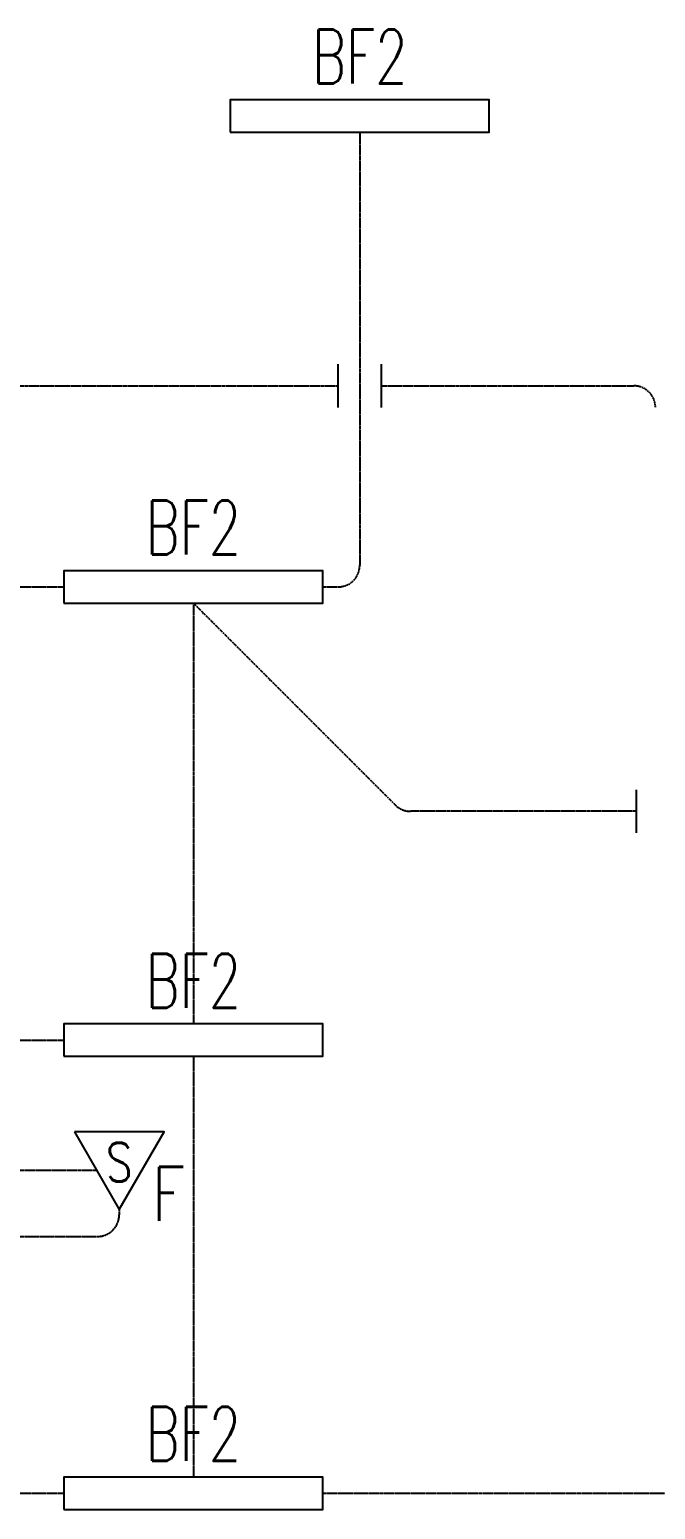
# Model space of a CAD drawing. Header units: millimetres. Extents: x 3999 to 176614, y 1464 to 57550.
# Drawn here: x 118784 to 121683, y 21460 to 28317 of the extents above; entities that cross this region are included whole.
import ezdxf
from ezdxf.enums import TextEntityAlignment as Align

# ---------------------------------------------------------------- set-up
doc = ezdxf.new("R2010")
doc.units = ezdxf.units.MM
doc.header["$LTSCALE"] = 0.2
doc.linetypes.add('CENTER', pattern=[50.8, 31.75, -6.35, 6.35, -6.35])
for name, color, linetype in [('1_シンボル', 2, 'Continuous'), ('1_文字', 3, 'Continuous'), ('1_配線_1', 1, 'Continuous'), ('1_配線_4', 1, 'CENTER')]:
    doc.layers.add(name, color=color, linetype=linetype)
doc.layers.add('kakure', color=170, linetype='Continuous', plot=False)
doc.styles.get("Standard").update_dxf_attribs({"font": 'simplex.shx', "width": 0.8, "bigfont": 'extfont2.shx'})

# ---------------------------------------------------------------- blocks, each defined once
blk = doc.blocks.new('L-40WX1B')
at = {"color": 0, "linetype": 'ByBlock'}
blk.add_lwpolyline([(-600, -75), (600, -75), (600, 75), (-600, 75)], close=True, dxfattribs=at)
blk = doc.blocks.new('BF2')
at = {"layer": '1_シンボル', "linetype": 'Continuous', "lineweight": -3}
blk.add_blockref('L-40WX1B', (0, 0), dxfattribs=at)
at = {"layer": 'kakure', "width": 0.7}
blk.add_text('BF2', height=250, dxfattribs=at).set_placement((0, 275), align=Align.MIDDLE)
blk = doc.blocks.new('L-熱ｾﾝｻｰ子')
at = {"color": 0, "linetype": 'ByBlock'}
blk.add_lwpolyline([(-207.8, 360), (0, 0), (207.8, 360)], close=True, dxfattribs=at)
at = {"color": 0, "linetype": 'ByBlock', "width": 0.8}
blk.add_text('S', height=180, dxfattribs=at).set_placement((0, 128.6), align=Align.CENTER)

msp = doc.modelspace()

# ---------------------------------------------------------------- linework, layer by layer
at = {"layer": '1_配線_1'}
for p, q in [((120213.5, 26566.7), (120213.5, 26766.7)), ((120413.5, 26566.7), (120413.5, 26766.7)), ((121595.8, 24595), (121595.8, 24795))]:
    msp.add_line(p, q, dxfattribs=at)
at = {"layer": '1_配線_4'}
for p, q in [((120313.5, 27842.5), (120313.5, 25835)), ((114046, 26666.7), (120213.5, 26666.7)), ((120413.5, 26666.7), (121583.4, 26666.7)), ((116142.6, 25735), (118942.6, 25735)), ((120142.6, 25735), (120213.5, 25735)), ((119542.6, 25660), (119542.6, 23710)), ((119542.6, 25660), (120478.3, 24724.3)), ((121595.8, 24695), (120549, 24695)), ((116142.6, 23635), (118942.6, 23635)), ((119542.6, 23560), (119542.6, 21610)), ((119095, 23030.2), (114007.4, 23030.2)), ((119198.9, 22850.2), (119198.9, 22824.9)), ((116250.8, 22724.9), (119098.9, 22724.9)), ((116142.6, 21535), (118942.6, 21535)), ((120142.6, 21535), (122223.2, 21535))]:
    msp.add_line(p, q, dxfattribs=at)
for centre, start, end in [((121583.4, 26566.7), 0.37891, 90), ((120213.5, 25835), 270, 0), ((120549, 24795), 225, 270), ((119098.9, 22824.9), 270, 0)]:
    msp.add_arc(centre, 100, start, end, dxfattribs=at)

# ---------------------------------------------------------------- block references
at = {"layer": '1_シンボル'}
for p in [(120313.5, 27917.5), (119542.6, 25735), (119542.6, 23635), (119542.6, 21535)]:
    msp.add_blockref('BF2', p, dxfattribs=at)
at = {"layer": '1_シンボル', "linetype": 'ByBlock', "lineweight": -3}
msp.add_blockref('L-熱ｾﾝｻｰ子', (119198.9, 22850.2), dxfattribs=at)

# ---------------------------------------------------------------- texts
at = {"layer": '1_文字', "lineweight": -3, "width": 0.8}
msp.add_text('F', height=250, dxfattribs=at).set_placement((119349.8, 22721.8), align=Align.BOTTOM_LEFT)

doc.saveas('drawing.dxf')
